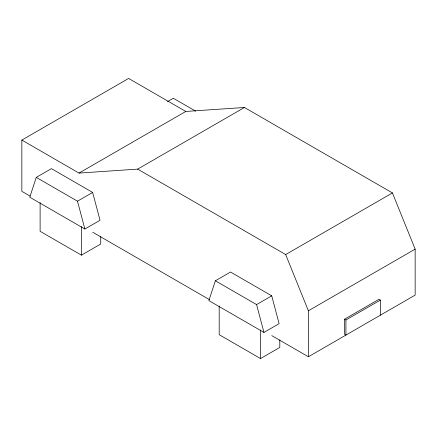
<?xml version="1.0" encoding="UTF-8"?>
<svg xmlns="http://www.w3.org/2000/svg" width="437" height="437" viewBox="0 0 437 437"><rect width="100%" height="100%" fill="white"/><g stroke="black" fill="none" stroke-linecap="round" stroke-linejoin="round"><path stroke-width="0.66" d="M36.271 177.389L29.776 197.213L84.882 229.026L100.035 220.275L92.644 192.438L51.429 168.638L36.271 177.389L77.491 201.189L84.882 229.026M215.359 280.783L208.864 300.607L263.964 332.42L279.117 323.67L271.732 295.833L230.512 272.033L215.359 280.783L256.579 304.584L263.964 332.42M30.12 196.109L21.85 191.335L21.85 140.08L128.615 78.442L185.785 111.451L244.43 107.48L392.431 192.93L415.15 249.134L415.15 295.122L308.385 356.761L271.759 335.616M167.513 101.619L173.342 98.254L195.721 111.173M21.85 140.08L79.021 173.09L185.785 111.451M77.491 201.189L92.644 192.438M79.021 173.09L137.671 169.119L244.43 107.48M40.111 202.67L40.111 231.304L81.435 255.164L100.723 244.026L100.723 236.526M137.671 169.119L285.667 254.569L392.431 192.93M256.579 304.584L271.732 295.833M308.385 356.761L308.385 310.773L415.15 249.134M219.194 306.064L219.194 334.698L260.523 358.558L279.806 347.42L279.806 339.92M380.365 300.093L345.924 319.977L345.924 335.092L344.547 334.294L344.547 319.185L378.988 299.301L380.365 300.093L380.365 315.208M344.547 319.185L345.924 319.977M92.748 232.266L209.722 299.798M285.667 254.569L308.385 310.773M260.523 329.924L260.523 358.558M81.435 226.53L81.435 255.164"/></g></svg>
